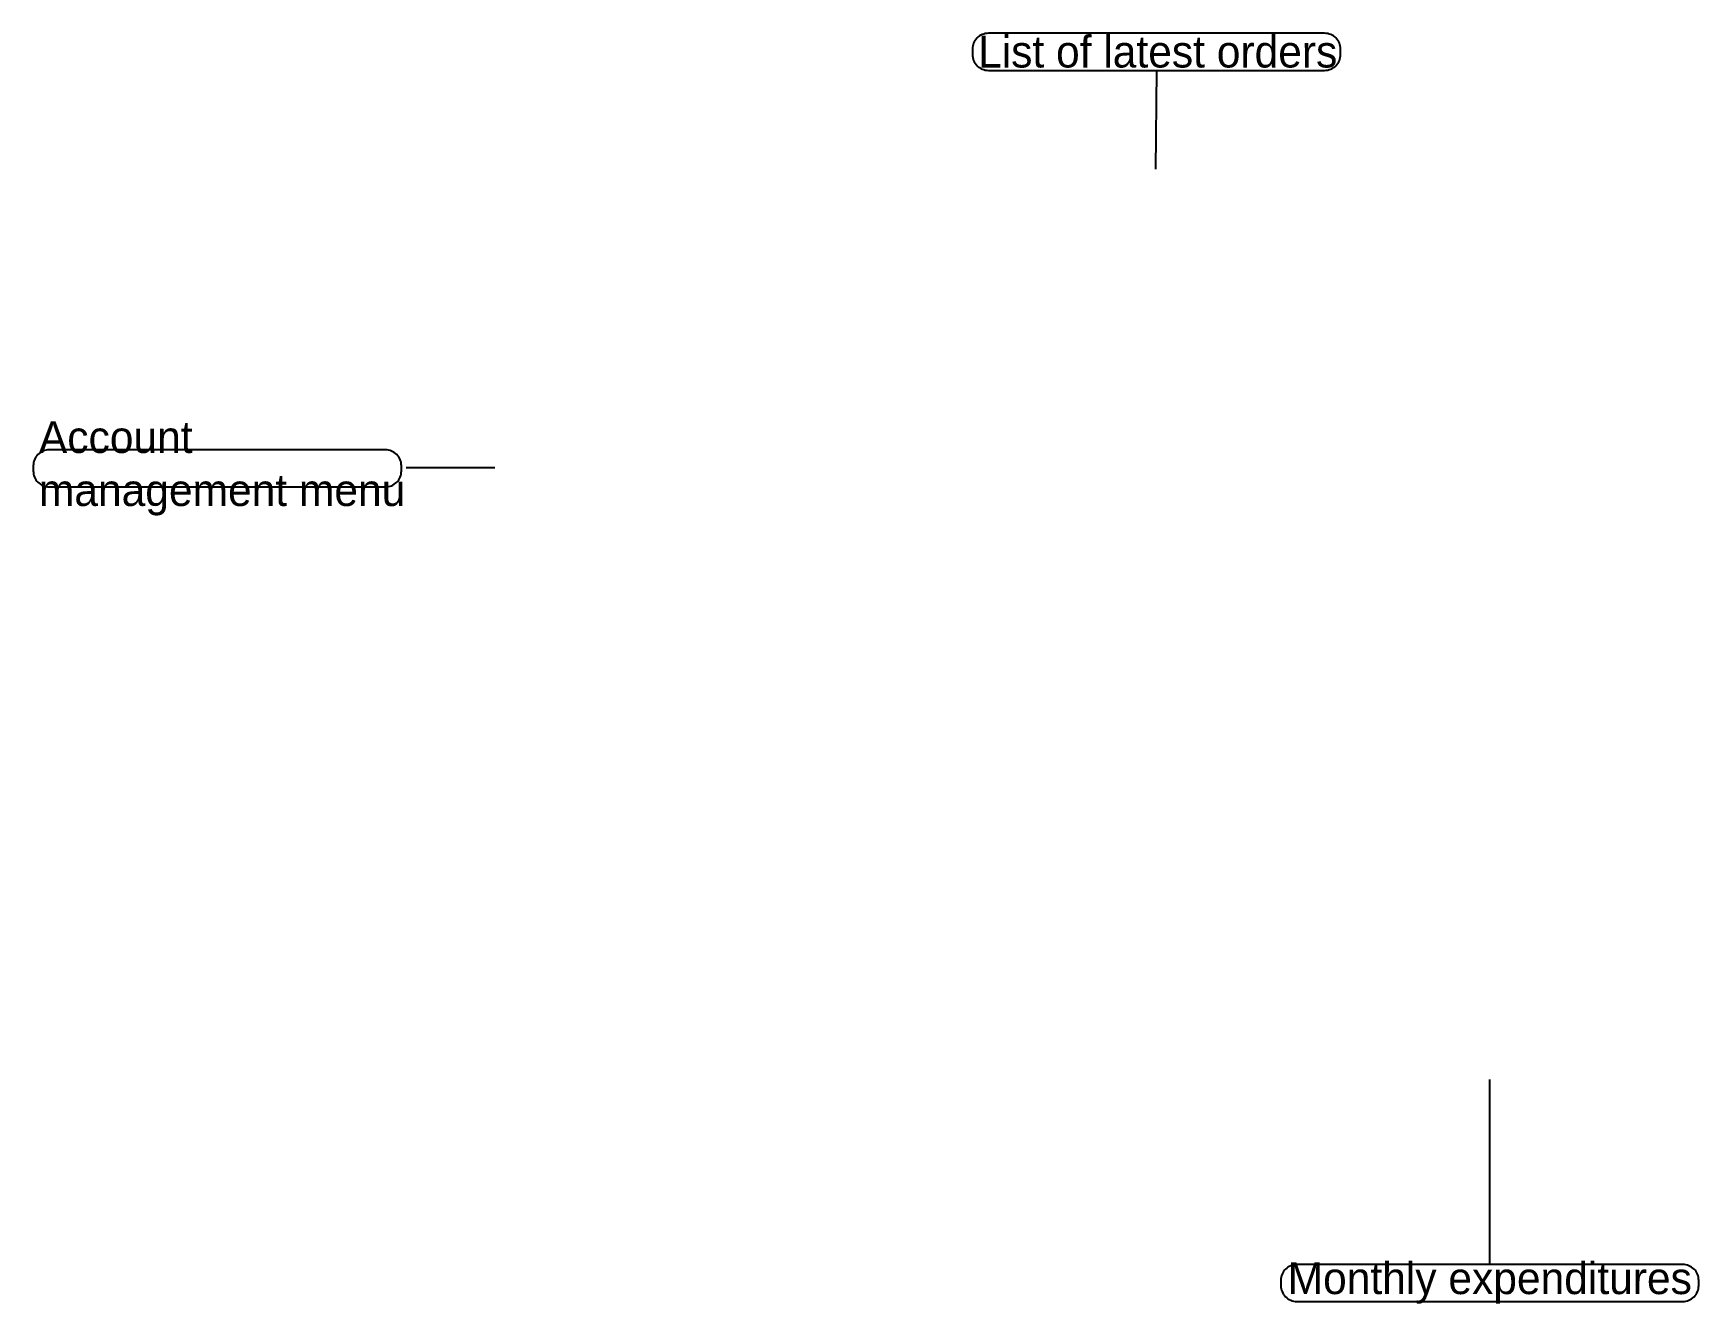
# Model space of a CAD drawing. Extents: x 0 to 209, y 0 to 160.
import ezdxf

# ---------------------------------------------------------------- set-up
doc = ezdxf.new("R2010")
doc.units = 0
doc.header["$MEASUREMENT"] = 0
doc.layers.get('0').update_dxf_attribs({"linetype": 'CONTINUOUS'})
doc.layers.add('Блок-схема', color=7, linetype='CONTINUOUS')
doc.styles.get("Standard").update_dxf_attribs({"font": 'txt.shx'})

msp = doc.modelspace()

# ---------------------------------------------------------------- linework, layer by layer
at = {"color": 150, "linetype": 'CONTINUOUS'}
for p, q in [((141.167333, 155.288387), (141.027625, 142.868882)), ((46.893498, 105.388384), (58.042331, 105.388376)), ((183.042332, 5.288388), (183.042332, 28.523682))]:
    msp.add_line(p, q, dxfattribs=at)
at = {"layer": 'Блок-схема', "linetype": 'CONTINUOUS'}
for points in [[(120.042333, 155.288387), (162.292334, 155.288387, 0.414214), (164.292334, 157.288387), (164.292334, 157.938394, 0.414214), (162.292334, 159.938394), (120.042333, 159.938394, 0.414214), (118.042333, 157.938394), (118.042333, 157.288387, 0.414214)], [(2.042333, 102.963384), (44.292335, 102.963384, 0.414214), (46.292335, 104.963384), (46.292335, 105.613391, 0.414214), (44.292335, 107.613391), (2.042333, 107.613391, 0.414214), (0.042333, 105.613391), (0.042333, 104.963384, 0.414214)], [(158.792332, 0.638382), (207.292332, 0.638382, 0.414214), (209.292332, 2.638382), (209.292332, 3.288388, 0.414214), (207.292332, 5.288388), (158.792332, 5.288388, 0.414214), (156.792332, 3.288388), (156.792332, 2.638382, 0.414214)]]:
    msp.add_lwpolyline(points, format="xyb", close=True, dxfattribs=at)

# ---------------------------------------------------------------- texts
at = {"char_height": 3.995526}
for s, insert, width, attachment_point in [('\\C7;\\fCircular Std Book|b0|i0|;\\H3.995526272583;List of latest orders', (118.747888, 157.613391), 46.250002, 4), ('\\C7;\\fCircular Std Book|b0|i0|;\\H3.995526272583;Account \\Pmanagement menu', (0.747889, 105.288388), 46.250002, 4), ('\\C7;\\fCircular Std Book|b0|i0|;\\H3.995526272583;Monthly expenditures', (183.042332, 2.963385), 52.5, 5)]:
    msp.add_mtext(s, dxfattribs=dict(at, insert=insert, width=width, attachment_point=attachment_point))

doc.saveas('drawing.dxf')
